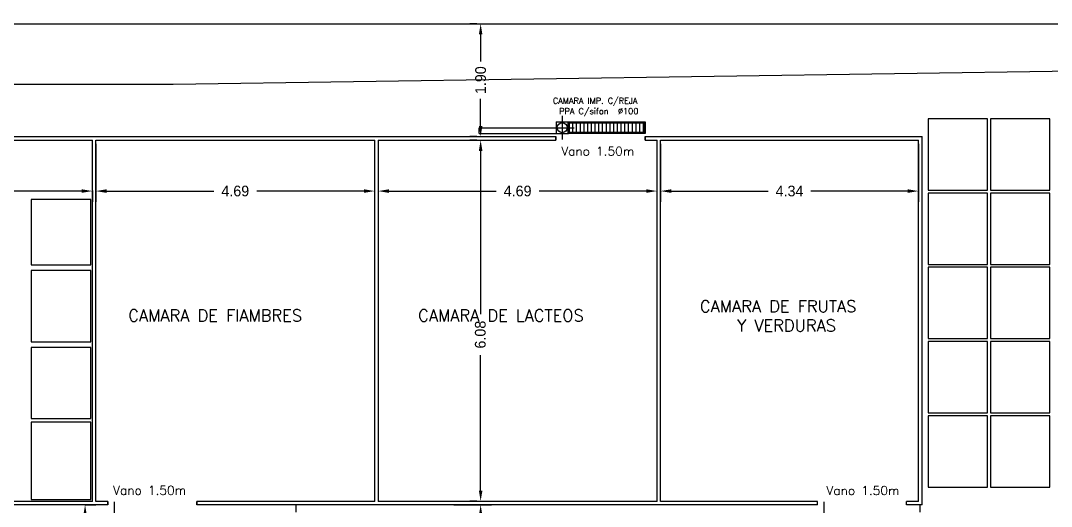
# Model space of a CAD drawing. Header units: metres. Extents: x 95 to 486, y 2972 to 3465.
# Drawn here: x 193.07 to 210.41, y 3238.78 to 3246.96 of the extents above; entities that cross this region are included whole.
import ezdxf
from ezdxf.enums import TextEntityAlignment as Align

# ---------------------------------------------------------------- set-up
doc = ezdxf.new("R2010")
doc.units = ezdxf.units.M
doc.linetypes.add('HIDDEN2', pattern=[0.1875, 0.125, -0.0625])
for name, color, linetype in [('0_CAMARAS', 4, 'Continuous'), ('0_HOJA-CARATULA', 7, 'Continuous'), ('0_MUROS', 7, 'Continuous'), ('C_COTAS', 5, 'Continuous'), ('E_EQUIPAMIENTO', 1, 'Continuous'), ('I_DESAGUES', 224, 'Continuous'), ('T_TEXTOS', 3, 'Continuous'), ('T_TEXTOS-EQUIPAMIENTO', 5, 'Continuous')]:
    doc.layers.add(name, color=color, linetype=linetype)
doc.styles.add('ROMANS', font='romans.shx', dxfattribs={"width": 0.8, "height": 0.15})
doc.dimstyles.new('STANDARD$0', dxfattribs={"dimtxt": 0.2, "dimasz": 0.18, "dimexe": 0.18, "dimexo": 0.0625, "dimgap": 0.09, "dimtad": 0, "dimzin": 0, "dimdsep": 46, "dimtxsty": 'ROMANS', "dimblk": 'OBLIQUE', "dimsah": 1, "dimcen": 0.09, "dimse1": 1, "dimse2": 1, "dimadec": 0, "dimazin": 0, "dimtfac": 1, "dimtofl": 0, "dimtmove": 0, "dimatfit": 3, "dimldrblk": 'OBLIQUE', "dimfxl": 1, "dimtolj": 1, "dimtzin": 0, "dimarcsym": 0})

# ---------------------------------------------------------------- blocks, each defined once
blk = doc.blocks.new('*D190')
at = {"layer": 'C_COTAS', "color": 0, "lineweight": -2, "transparency": 16777216}
for p, q in [((186.897, 3244.096), (186.897, 3243.907)), ((187.077, 3244.087), (190.227, 3244.087)), ((194.097, 3244.087), (190.947, 3244.087)), ((194.277, 3244.096), (194.277, 3243.907))]:
    blk.add_line(p, q, dxfattribs=at)
at = {"layer": 'C_COTAS', "color": 0, "transparency": 16777216}
for points in [[(187.077, 3244.117), (187.077, 3244.057), (186.897, 3244.087)], [(194.097, 3244.117), (194.097, 3244.057), (194.277, 3244.087)]]:
    blk.add_solid(points, dxfattribs=at)
at = {"layer": 'DEFPOINTS', "color": 0, "transparency": 16777216}
for p in [(186.897, 3244.158), (194.277, 3244.158), (194.277, 3244.087)]:
    blk.add_point(p, dxfattribs=at)
at = {"layer": 'C_COTAS', "color": 0, "transparency": 16777216, "insert": (190.587, 3244.087), "char_height": 0.18, "attachment_point": 5}
blk.add_mtext('\\A1;7.38', dxfattribs=at)
blk = doc.blocks.new('*D191')
at = {"layer": 'C_COTAS', "color": 0, "lineweight": -2, "transparency": 16777216}
for p, q in [((194.337, 3244.881), (194.337, 3243.907)), ((199.027, 3244.881), (199.027, 3243.907)), ((194.517, 3244.087), (196.322, 3244.087)), ((198.847, 3244.087), (197.042, 3244.087))]:
    blk.add_line(p, q, dxfattribs=at)
at = {"layer": 'C_COTAS', "color": 0, "transparency": 16777216}
for points in [[(194.517, 3244.117), (194.517, 3244.057), (194.337, 3244.087)], [(198.847, 3244.117), (198.847, 3244.057), (199.027, 3244.087)]]:
    blk.add_solid(points, dxfattribs=at)
at = {"layer": 'DEFPOINTS', "color": 0, "transparency": 16777216}
for p in [(194.337, 3244.944), (199.027, 3244.944), (199.027, 3244.087)]:
    blk.add_point(p, dxfattribs=at)
at = {"layer": 'C_COTAS', "color": 0, "transparency": 16777216, "insert": (196.682, 3244.087), "char_height": 0.18, "attachment_point": 5}
blk.add_mtext('\\A1;4.69', dxfattribs=at)
blk = doc.blocks.new('*D192')
at = {"layer": 'C_COTAS', "color": 0, "lineweight": -2, "transparency": 16777216}
for p, q in [((199.087, 3244.881), (199.087, 3243.907)), ((203.777, 3244.881), (203.777, 3243.907)), ((199.267, 3244.087), (201.072, 3244.087)), ((203.597, 3244.087), (201.792, 3244.087))]:
    blk.add_line(p, q, dxfattribs=at)
at = {"layer": 'C_COTAS', "color": 0, "transparency": 16777216}
for points in [[(199.267, 3244.117), (199.267, 3244.057), (199.087, 3244.087)], [(203.597, 3244.117), (203.597, 3244.057), (203.777, 3244.087)]]:
    blk.add_solid(points, dxfattribs=at)
at = {"layer": 'DEFPOINTS', "color": 0, "transparency": 16777216}
for p in [(199.087, 3244.944), (203.777, 3244.944), (203.777, 3244.087)]:
    blk.add_point(p, dxfattribs=at)
at = {"layer": 'C_COTAS', "color": 0, "transparency": 16777216, "insert": (201.432, 3244.087), "char_height": 0.18, "attachment_point": 5}
blk.add_mtext('\\A1;4.69', dxfattribs=at)
blk = doc.blocks.new('*D193')
at = {"layer": 'C_COTAS', "color": 0, "lineweight": -2, "transparency": 16777216}
for p, q in [((203.837, 3244.881), (203.837, 3243.907)), ((208.177, 3244.881), (208.177, 3243.907)), ((204.017, 3244.087), (205.647, 3244.087)), ((207.997, 3244.087), (206.367, 3244.087))]:
    blk.add_line(p, q, dxfattribs=at)
at = {"layer": 'C_COTAS', "color": 0, "transparency": 16777216}
for points in [[(204.017, 3244.117), (204.017, 3244.057), (203.837, 3244.087)], [(207.997, 3244.117), (207.997, 3244.057), (208.177, 3244.087)]]:
    blk.add_solid(points, dxfattribs=at)
at = {"layer": 'DEFPOINTS', "color": 0, "transparency": 16777216}
for p in [(203.837, 3244.944), (208.177, 3244.944), (208.177, 3244.087)]:
    blk.add_point(p, dxfattribs=at)
at = {"layer": 'C_COTAS', "color": 0, "transparency": 16777216, "insert": (206.007, 3244.087), "char_height": 0.18, "attachment_point": 5}
blk.add_mtext('\\A1;4.34', dxfattribs=at)
blk = doc.blocks.new('*D201')
at = {"layer": 'C_COTAS', "color": 0, "lineweight": -2, "transparency": 16777216}
for p, q in [((200.36, 3238.804), (200.99, 3238.804)), ((200.81, 3238.624), (200.81, 3238.269)), ((200.81, 3237.285), (200.81, 3237.639)), ((200.36, 3237.105), (200.99, 3237.105))]:
    blk.add_line(p, q, dxfattribs=at)
at = {"layer": 'C_COTAS', "color": 0, "transparency": 16777216}
for points in [[(200.78, 3238.624), (200.84, 3238.624), (200.81, 3238.804)], [(200.78, 3237.285), (200.84, 3237.285), (200.81, 3237.105)]]:
    blk.add_solid(points, dxfattribs=at)
at = {"layer": 'DEFPOINTS', "color": 0, "transparency": 16777216}
for p in [(200.297, 3238.804), (200.81, 3238.804), (200.297, 3237.105)]:
    blk.add_point(p, dxfattribs=at)
at = {"layer": 'C_COTAS', "color": 0, "transparency": 16777216, "insert": (200.81, 3237.954), "char_height": 0.18, "attachment_point": 5, "rotation": 90}
blk.add_mtext('\\A1;1.70', dxfattribs=at)
blk = doc.blocks.new('*D202')
at = {"layer": 'C_COTAS', "color": 0, "lineweight": -2, "transparency": 16777216}
for p, q in [((200.748, 3244.944), (200.63, 3244.944)), ((200.81, 3244.764), (200.81, 3242.015)), ((200.81, 3239.044), (200.81, 3241.325)), ((200.748, 3238.864), (200.63, 3238.864))]:
    blk.add_line(p, q, dxfattribs=at)
at = {"layer": 'C_COTAS', "color": 0, "transparency": 16777216}
for points in [[(200.78, 3244.764), (200.84, 3244.764), (200.81, 3244.944)], [(200.78, 3239.044), (200.84, 3239.044), (200.81, 3238.864)]]:
    blk.add_solid(points, dxfattribs=at)
at = {"layer": 'DEFPOINTS', "color": 0, "transparency": 16777216}
for p in [(200.81, 3244.944), (200.81, 3244.944), (200.81, 3238.864)]:
    blk.add_point(p, dxfattribs=at)
at = {"layer": 'C_COTAS', "color": 0, "transparency": 16777216, "insert": (200.805, 3241.67), "char_height": 0.18, "attachment_point": 5, "rotation": 90}
blk.add_mtext('\\A1;6.08', dxfattribs=at)
blk = doc.blocks.new('*D203')
at = {"layer": 'C_COTAS', "color": 0, "lineweight": -2, "transparency": 16777216}
for p, q in [((200.748, 3246.904), (200.63, 3246.904)), ((200.81, 3246.724), (200.81, 3246.269)), ((200.81, 3245.184), (200.81, 3245.639)), ((200.748, 3245.004), (200.63, 3245.004))]:
    blk.add_line(p, q, dxfattribs=at)
at = {"layer": 'C_COTAS', "color": 0, "transparency": 16777216}
for points in [[(200.78, 3246.724), (200.84, 3246.724), (200.81, 3246.904)], [(200.78, 3245.184), (200.84, 3245.184), (200.81, 3245.004)]]:
    blk.add_solid(points, dxfattribs=at)
at = {"layer": 'DEFPOINTS', "color": 0, "transparency": 16777216}
for p in [(200.81, 3246.904), (200.81, 3246.904), (200.81, 3245.004)]:
    blk.add_point(p, dxfattribs=at)
at = {"layer": 'C_COTAS', "color": 0, "transparency": 16777216, "insert": (200.81, 3245.954), "char_height": 0.18, "attachment_point": 5, "rotation": 90}
blk.add_mtext('\\A1;1.90', dxfattribs=at)
blk = doc.blocks.new('*D206')
at = {"layer": 'C_COTAS', "color": 0, "lineweight": -2, "transparency": 16777216}
for p, q in [((194.151, 3238.804), (194.335, 3238.804)), ((194.155, 3238.624), (194.155, 3235.844)), ((194.155, 3232.345), (194.155, 3235.124)), ((194.151, 3232.165), (194.335, 3232.165))]:
    blk.add_line(p, q, dxfattribs=at)
at = {"layer": 'C_COTAS', "color": 0, "transparency": 16777216}
for points in [[(194.125, 3238.624), (194.185, 3238.624), (194.155, 3238.804)], [(194.125, 3232.345), (194.185, 3232.345), (194.155, 3232.165)]]:
    blk.add_solid(points, dxfattribs=at)
at = {"layer": 'DEFPOINTS', "color": 0, "transparency": 16777216}
for p in [(194.089, 3238.804), (194.155, 3238.804), (194.089, 3232.165)]:
    blk.add_point(p, dxfattribs=at)
at = {"layer": 'C_COTAS', "color": 0, "transparency": 16777216, "insert": (194.155, 3235.484), "char_height": 0.18, "attachment_point": 5, "rotation": 90}
blk.add_mtext('\\A1;6.64', dxfattribs=at)

msp = doc.modelspace()

# ---------------------------------------------------------------- linework, layer by layer
at = {"layer": '0_CAMARAS', "color": 5}
for p, q in [((195.6348, 3245.8883), (215.8418, 3246.1883)), ((192.0616, 3245.8883), (195.6348, 3245.8883))]:
    msp.add_line(p, q, dxfattribs=at)
at = {"layer": '0_CAMARAS'}
for p, q in [((200.7874, 3245.1536), (202.2874, 3245.1536)), ((200.7874, 3245.0536), (200.7874, 3245.1536)), ((200.7874, 3245.0536), (202.2874, 3245.0536)), ((202.2874, 3245.0536), (202.2874, 3245.1536)), ((192.5774, 3245.0036), (202.0774, 3245.0036)), ((192.5774, 3244.9436), (194.2774, 3244.9436)), ((192.5774, 3244.9436), (194.2774, 3244.9436)), ((194.2774, 3238.8636), (194.2774, 3244.9436)), ((194.3374, 3238.8636), (194.3374, 3244.9436)), ((194.3374, 3244.9436), (199.0274, 3244.9436)), ((199.0274, 3238.8636), (199.0274, 3244.9436)), ((199.0874, 3244.9436), (199.0874, 3238.8636)), ((199.0874, 3244.9436), (202.0774, 3244.9436)), ((202.0774, 3245.0036), (202.0774, 3244.9436)), ((202.0774, 3244.9436), (202.0774, 3245.0036)), ((203.5774, 3245.0036), (203.5774, 3244.9436)), ((203.5774, 3244.9436), (203.5774, 3245.0036)), ((203.5774, 3245.0036), (208.2374, 3245.0036)), ((203.5774, 3244.9436), (203.7774, 3244.9436)), ((203.5774, 3244.9436), (203.7774, 3244.9436)), ((203.5774, 3244.9436), (203.7774, 3244.9436)), ((203.7774, 3238.8636), (203.7774, 3244.9436)), ((203.8374, 3238.8636), (203.8374, 3244.9436)), ((203.8374, 3244.9436), (208.1774, 3244.9436)), ((208.1774, 3238.8636), (208.1774, 3244.9436)), ((208.2374, 3238.8036), (208.2374, 3245.0036)), ((194.2774, 3238.8636), (192.5774, 3238.8636)), ((194.5374, 3238.8636), (194.3374, 3238.8636)), ((194.5374, 3238.8636), (194.5374, 3238.8036)), ((194.5374, 3238.8036), (194.5374, 3238.8636)), ((196.0374, 3238.8036), (196.0374, 3238.8636)), ((196.0374, 3238.8636), (196.0374, 3238.8036)), ((199.0274, 3238.8636), (196.0374, 3238.8636)), ((203.7774, 3238.8636), (199.0874, 3238.8636)), ((206.4774, 3238.8636), (203.8374, 3238.8636)), ((206.4774, 3238.8036), (206.4774, 3238.8636)), ((208.1774, 3238.8636), (207.9774, 3238.8636)), ((207.9774, 3238.8036), (207.9774, 3238.8636)), ((194.5374, 3238.8036), (192.5774, 3238.8036)), ((206.4774, 3238.8036), (196.0374, 3238.8036)), ((208.2374, 3238.8036), (207.9774, 3238.8036))]:
    msp.add_line(p, q, dxfattribs=at)
at = {"layer": '0_CAMARAS', "color": 3, "linetype": 'HIDDEN2'}
for p, q in [((197.7074, 3237.1053), (197.7074, 3238.8036)), ((208.2074, 3237.1053), (208.2074, 3238.8036))]:
    msp.add_line(p, q, dxfattribs=at)
at = {"layer": '0_HOJA-CARATULA'}
msp.add_circle((196.2281, 3222.4589), 101.1095, dxfattribs=at)
at = {"layer": '0_MUROS'}
msp.add_line((186.4861, 3246.9036), (216.6461, 3246.9036), dxfattribs=at)
at = {"layer": 'E_EQUIPAMIENTO'}
for points in [[(209.3374, 3244.1036), (209.3374, 3245.3036), (208.3374, 3245.3036), (208.3374, 3244.1036)], [(210.3874, 3244.1036), (210.3874, 3245.3036), (209.3874, 3245.3036), (209.3874, 3244.1036)], [(209.3374, 3242.8536), (209.3374, 3244.0536), (208.3374, 3244.0536), (208.3374, 3242.8536)], [(210.3874, 3242.8536), (210.3874, 3244.0536), (209.3874, 3244.0536), (209.3874, 3242.8536)], [(194.2494, 3242.8477), (194.2494, 3243.9477), (193.2494, 3243.9477), (193.2494, 3242.8477)], [(209.3374, 3241.6036), (209.3374, 3242.8036), (208.3374, 3242.8036), (208.3374, 3241.6036)], [(210.3874, 3241.6036), (210.3874, 3242.8036), (209.3874, 3242.8036), (209.3874, 3241.6036)], [(194.2494, 3241.5518), (194.2494, 3242.7518), (193.2494, 3242.7518), (193.2494, 3241.5518)], [(194.2494, 3240.2559), (194.2494, 3241.4559), (193.2494, 3241.4559), (193.2494, 3240.2559)], [(209.3374, 3240.3536), (209.3374, 3241.5536), (208.3374, 3241.5536), (208.3374, 3240.3536)], [(210.3874, 3240.3536), (210.3874, 3241.5536), (209.3874, 3241.5536), (209.3874, 3240.3536)], [(194.2494, 3238.8963), (194.2494, 3240.1963), (193.2494, 3240.1963), (193.2494, 3238.8963)], [(209.3374, 3239.1036), (209.3374, 3240.3036), (208.3374, 3240.3036), (208.3374, 3239.1036)], [(210.3874, 3239.1036), (210.3874, 3240.3036), (209.3874, 3240.3036), (209.3874, 3239.1036)]]:
    msp.add_lwpolyline(points, close=True, dxfattribs=at)
at = {"layer": 'I_DESAGUES'}
for p, q in [((202.0824, 3245.2536), (202.0824, 3245.0536)), ((202.0824, 3245.2536), (202.2824, 3245.2536)), ((202.1824, 3245.3536), (202.1824, 3244.9536)), ((202.2824, 3245.2536), (203.5774, 3245.2536)), ((202.2824, 3245.0536), (202.2824, 3245.2536)), ((202.2824, 3245.0536), (202.2824, 3245.2536)), ((202.3024, 3245.2336), (203.5574, 3245.2336)), ((202.3024, 3245.0736), (202.3024, 3245.2336)), ((202.3626, 3245.0736), (202.3626, 3245.2336)), ((202.4251, 3245.0736), (202.4251, 3245.2336)), ((202.4876, 3245.0736), (202.4876, 3245.2336)), ((202.5501, 3245.0736), (202.5501, 3245.2336)), ((202.6126, 3245.0736), (202.6126, 3245.2336)), ((202.6751, 3245.0736), (202.6751, 3245.2336)), ((202.7376, 3245.0736), (202.7376, 3245.2336)), ((202.8001, 3245.0736), (202.8001, 3245.2336)), ((202.8626, 3245.0736), (202.8626, 3245.2336)), ((202.9251, 3245.0736), (202.9251, 3245.2336)), ((202.9876, 3245.0736), (202.9876, 3245.2336)), ((203.0501, 3245.0736), (203.0501, 3245.2336)), ((203.1126, 3245.0736), (203.1126, 3245.2336)), ((203.1751, 3245.0736), (203.1751, 3245.2336)), ((203.2376, 3245.0736), (203.2376, 3245.2336)), ((203.3001, 3245.0736), (203.3001, 3245.2336)), ((203.3626, 3245.0736), (203.3626, 3245.2336)), ((203.4251, 3245.0736), (203.4251, 3245.2336)), ((203.4876, 3245.0736), (203.4876, 3245.2336)), ((203.5501, 3245.0736), (203.5501, 3245.2336)), ((203.5574, 3245.2336), (203.5574, 3245.0736)), ((203.5774, 3245.2536), (203.5774, 3245.0536)), ((201.9824, 3245.1536), (202.3824, 3245.1536)), ((202.0824, 3245.0536), (202.2824, 3245.0536)), ((203.5774, 3245.0536), (202.2824, 3245.0536)), ((203.5574, 3245.0736), (202.3024, 3245.0736)), ((194.6424, 3238.8536), (194.6424, 3238.4536)), ((206.5824, 3238.8536), (206.5824, 3238.4536))]:
    msp.add_line(p, q, dxfattribs=at)
msp.add_circle((202.1824, 3245.1536), 0.0833, dxfattribs=at)

# ---------------------------------------------------------------- texts
at = {"layer": 'I_DESAGUES', "style": 'ROMANS'}
for s, p in [('CAMARA IMP. C/REJA', (202.0268, 3245.5579)), ('PPA C/sifon', (202.1314, 3245.3826)), ('%%c100', (203.1217, 3245.3839))]:
    msp.add_text(s, height=0.1, dxfattribs=at).set_placement(p)
at = {"layer": 'T_TEXTOS', "style": 'ROMANS'}
for s, p in [('CAMARA DE FRUTAS', (204.4996, 3242.0476)), ('CAMARA DE FIAMBRES', (194.8822, 3241.8936)), ('CAMARA DE LACTEOS', (199.7584, 3241.8936)), ('Y VERDURAS', (205.1244, 3241.7246))]:
    msp.add_text(s, height=0.2, dxfattribs=at).set_placement(p)
at = {"layer": 'T_TEXTOS-EQUIPAMIENTO', "style": 'ROMANS'}
for p in [(202.7809, 3244.7588), (195.2409, 3239.0485), (207.2429, 3239.0459)]:
    msp.add_text('Vano 1.50m', height=0.15, dxfattribs=at).set_placement(p, align=Align.MIDDLE_CENTER)

# ---------------------------------------------------------------- dimensions: what is measured, and where the dimension line sits
at = {"layer": 'C_COTAS'}
for base, p1, p2, picture, middle in [((200.8104, 3246.9036), (200.8104, 3245.0036), (200.8104, 3246.9036), '*D203', (200.8104, 3245.9536)), ((194.1553, 3238.8036), (194.0885, 3232.1653), (194.0885, 3238.8036), '*D206', (194.1553, 3235.4845)), ((200.8104, 3238.8036), (200.2972, 3237.1053), (200.2972, 3238.8036), '*D201', (200.8104, 3237.9545))]:
    dim = msp.add_linear_dim(base=base, p1=p1, p2=p2, angle=90, dimstyle='STANDARD$0', override={"dimtxt": 0.18, "dimtxsty": 'Standard', "dimsah": 0, "dimse1": 0, "dimse2": 0}, dxfattribs=at)
    dim.commit()
    dim.dimension.update_dxf_attribs({"geometry": picture, "text_midpoint": middle})
for base, p1, p2, picture, middle in [((199.0274, 3244.0866), (194.3374, 3244.9436), (199.0274, 3244.9436), '*D191', (196.6824, 3244.0866)), ((203.7774, 3244.0866), (199.0874, 3244.9436), (203.7774, 3244.9436), '*D192', (201.4324, 3244.0866)), ((208.1774, 3244.0866), (203.8374, 3244.9436), (208.1774, 3244.9436), '*D193', (206.0074, 3244.0866)), ((194.2774, 3244.0866), (186.8974, 3244.1583), (194.2774, 3244.1583), '*D190', (190.5874, 3244.0866))]:
    dim = msp.add_linear_dim(base=base, p1=p1, p2=p2, dimstyle='STANDARD$0', override={"dimtxt": 0.18, "dimtxsty": 'Standard', "dimsah": 0, "dimse1": 0, "dimse2": 0}, dxfattribs=at)
    dim.commit()
    dim.dimension.update_dxf_attribs({"geometry": picture, "text_midpoint": middle})
dim = msp.add_linear_dim(base=(200.8104, 3244.9436), p1=(200.8104, 3238.8636), p2=(200.8104, 3244.9436), angle=90, dimstyle='STANDARD$0', override={"dimtxt": 0.18, "dimtxsty": 'Standard', "dimsah": 0, "dimse1": 0, "dimse2": 0, "dimtmove": 2}, dxfattribs=at)
dim.commit()
dim.dimension.update_dxf_attribs({"geometry": '*D202', "text_midpoint": (200.8048, 3241.6704), "dimtype": 160})

doc.saveas('drawing.dxf')
